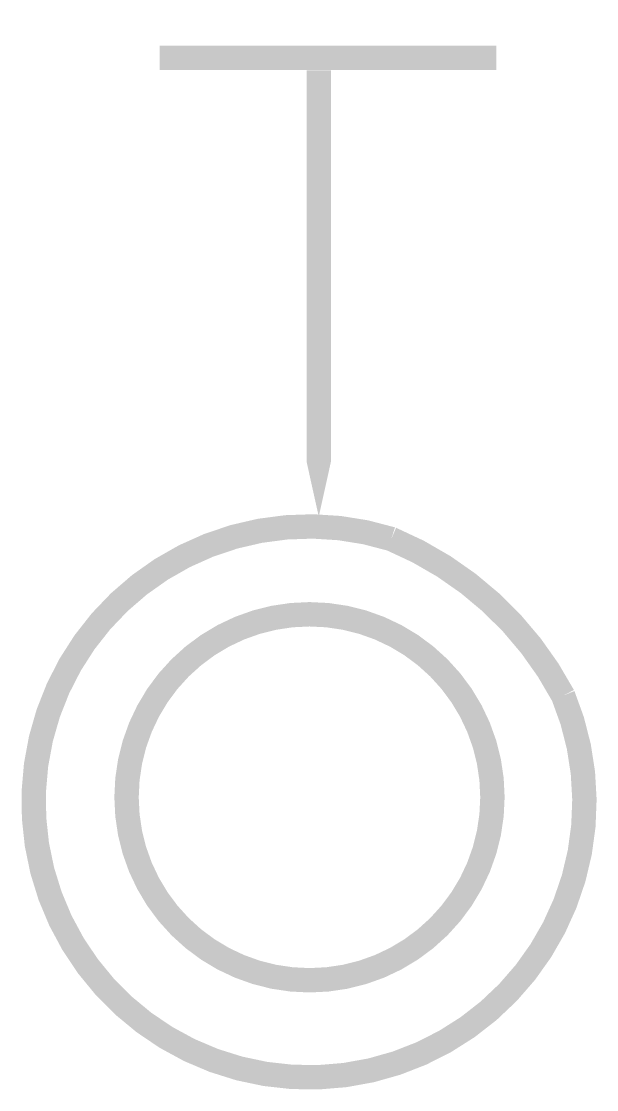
# Model space of a CAD drawing. Extents: x -0.04 to 2.32, y -0.03 to 4.35.
import ezdxf

# ---------------------------------------------------------------- set-up
doc = ezdxf.new("R2010")
doc.units = 0
doc.header["$MEASUREMENT"] = 0
doc.layers.get('0').update_dxf_attribs({"linetype": 'CONTINUOUS'})

msp = doc.modelspace()

# ---------------------------------------------------------------- linework, layer by layer
msp.add_lwpolyline([(1.1818, 4.15, 0.1, 0.1, 0), (1.1818, 3.2226, 0.4, 0, 0), (1.1818, 2.3203, 0, 0, 0)], format="xyseb")
at = {"const_width": 0.1}
msp.add_lwpolyline([(0.5293, 4.2002), (1.9095, 4.2002)], dxfattribs=at)
msp.add_lwpolyline([(1.4794, 2.2286, 4.517192), (2.1837, 1.5864, 0.174118), (1.4794, 2.2286, -0.109054)], format="xyb", dxfattribs=at)
msp.add_lwpolyline([(0.3938, 1.1701, 1), (1.8938, 1.1701, 1)], format="xyb", close=True, dxfattribs=at)

doc.saveas('drawing.dxf')
